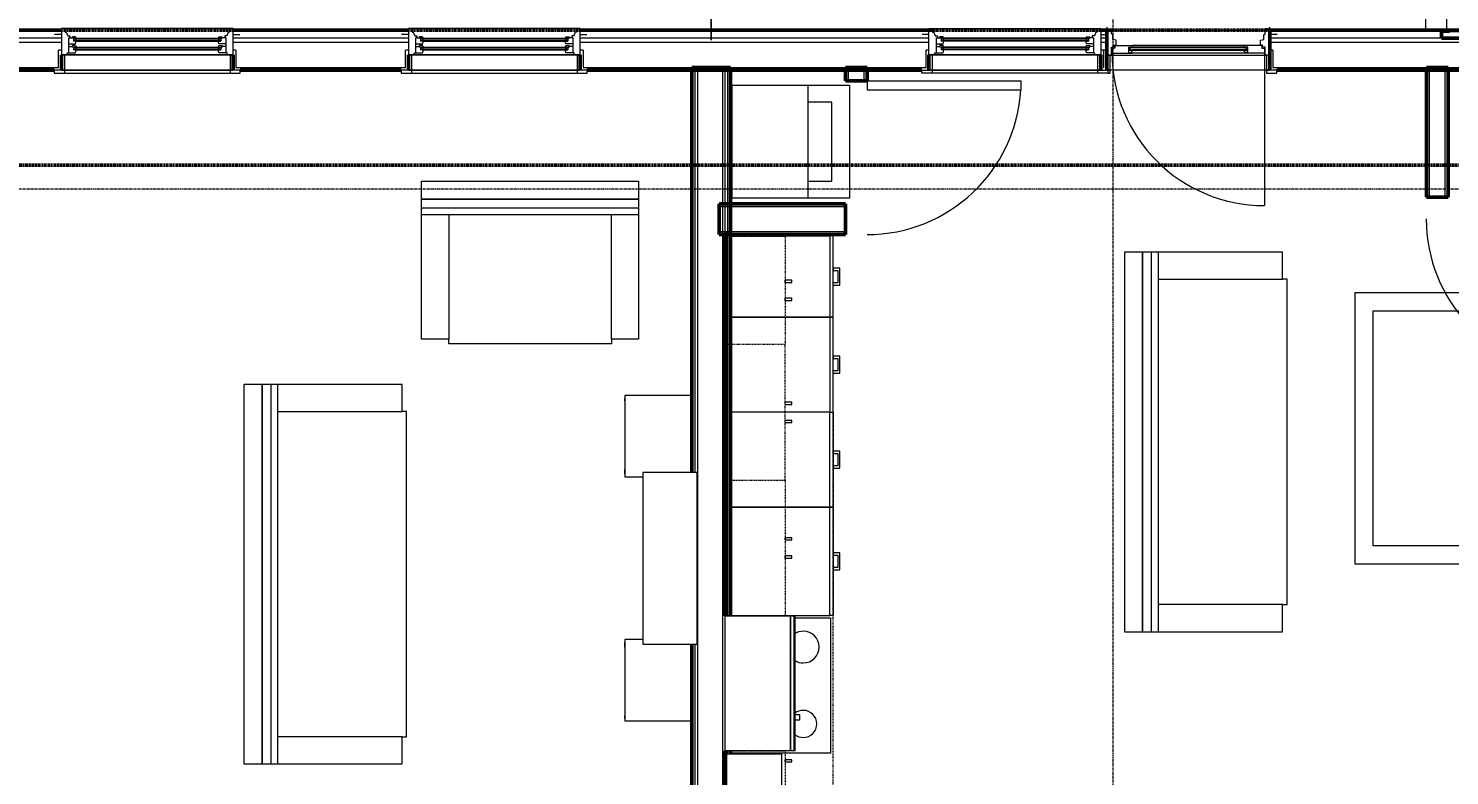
# Model space of a CAD drawing. Header units: inches. Extents: x -4217 to -1814, y 9706 to 12425.
# Drawn here: x -3067.4 to -2752.9, y 10686.4 to 10851.8 of the extents above; entities that cross this region are included whole.
import ezdxf

# ---------------------------------------------------------------- set-up
doc = ezdxf.new("R2010")
doc.units = ezdxf.units.IN
doc.header["$MEASUREMENT"] = 0
for name, pattern in [('Dash', [0.25, 0.125, -0.125]), ('Dash 1_16_', [0.125, 0.0625, -0.0625]), ('Grid Line 1_2_', [0.875, 0.5, -0.125, 0.125, -0.125])]:
    doc.linetypes.add(name, pattern=pattern)
for name, color, linetype, lineweight in [('A-ANNO-DIMS', 211, 'Continuous', 9), ('A-ANNO-DIMS-96', 211, 'Continuous', 9), ('A-DOOR-1', 7, 'Continuous', 9), ('A-DOOR-2', 50, 'Continuous', 20), ('A-DOOR-FRAM-1', 50, 'Continuous', 20), ('A-DOOR-FRAM-2', 7, 'Continuous', 9), ('A-DOOR-GLAZ-1', 7, 'Continuous', 9), ('A-FLOR-1', 10, 'Continuous', 13), ('A-FLOR-HRAL-1', 7, 'Continuous', 9), ('A-GLAZ-2', 250, 'Continuous', 50), ('A-GLAZ-3', 7, 'Continuous', 9), ('A-GLAZ-4', 50, 'Continuous', 20), ('A-WALL', 113, 'Continuous', 13), ('A-WALL-3', 250, 'Continuous', 50), ('A-WALL-4', 10, 'Continuous', 13), ('C-PROP-LINE-2', 91, 'Dash 1_16_', 50), ('I-FURN', 30, 'Continuous', 9), ('I-FURN-1', 7, 'Continuous', 9), ('I-WALL-3', 2, 'Continuous', 50), ('P-SANR-FIXT-2', 7, 'Continuous', 9), ('Q-CASE-3', 7, 'Continuous', 9), ('Q-CASE-4', 7, 'Dash', 9), ('Q-CASE-HDLN-1', 7, 'Dash', 9), ('Q-SPCQ-1', 7, 'Continuous', 9), ('S-GRID-1', 1, 'Grid Line 1_2_', 9)]:
    doc.layers.add(name, color=color, linetype=linetype, lineweight=lineweight)
doc.styles.add('Century Gothic', font='ufonts.com_century-gothic.ttf', dxfattribs={"height": 9})
doc.dimstyles.new('OD__1_8__Tol__', dxfattribs={"dimscale": 12, "dimtxt": 9.397514, "dimasz": 1, "dimexe": 0.75, "dimexo": 0.5, "dimgap": 0.125, "dimtad": 1, "dimdec": 3, "dimrnd": 0.125, "dimzin": 3, "dimdsep": 46, "dimlunit": 4, "dimtxsty": 'Century Gothic', "dimblk1": 'OBLIQUE', "dimblk2": 'OBLIQUE', "dimsah": 1, "dimcen": 0.09, "dimdle": 0.75, "dimazin": 0, "dimtfac": 1, "dimtdec": 4, "dimtix": 1, "dimtmove": 0, "dimatfit": 3, "dimfxl": 1, "dimtvp": 1, "dimtfill": 1, "dimfrac": 2, "dimtolj": 1, "dimtzin": 0, "dimarcsym": 2})

# ---------------------------------------------------------------- blocks, each defined once
blk = doc.blocks.new('DIMBLOCK3-FLOOR PLAN - 2ND FLOOR')
at = {"layer": 'A-ANNO-DIMS-96'}
for p, q in [((-3204.32, 10849.14), (-3204.32, 10966.51)), ((-2916.32, 10849.14), (-2916.32, 10966.51)), ((-3204.32, 10957.51), (-2916.32, 10957.51)), ((-3204.32, 10957.51), (-3204.32, 10849.14)), ((-2916.32, 10957.51), (-2916.32, 10849.14))]:
    blk.add_line(p, q, dxfattribs=at)
at = {"layer": 'A-ANNO-DIMS-96', "lineweight": 50}
for p, q in [((-3204.32, 10957.51), (-3198.32, 10963.51)), ((-2916.32, 10957.51), (-2910.32, 10963.51)), ((-3204.32, 10957.51), (-3210.32, 10951.51)), ((-2916.32, 10957.51), (-2922.32, 10951.51))]:
    blk.add_line(p, q, dxfattribs=at)
at = {"layer": 'A-ANNO-DIMS-96', "color": 0, "insert": (-3079.57, 10970.55), "char_height": 9, "width": 46.1821, "attachment_point": 1, "line_spacing_factor": 0.984502, "style": 'Century Gothic', "bg_fill": 3, "box_fill_scale": 1.25, "bg_fill_color": 256, "bg_fill_true_color": 13158600, "bg_fill_transparency": 0}
blk.add_mtext('24\' - 0"', dxfattribs=at)
blk = doc.blocks.new('_Oblique')
at = {"color": 0, "linetype": 'ByBlock', "lineweight": -2}
blk.add_line((-0.5, -0.5), (0.5, 0.5), dxfattribs=at)
blk = doc.blocks.new('DIMBLOCK4-FLOOR PLAN - 2ND FLOOR')
at = {"layer": 'A-ANNO-DIMS-96'}
for p, q in [((-2916.32, 10849.14), (-2916.32, 10966.51)), ((-2714.72, 10849.14), (-2714.72, 10966.51)), ((-2916.32, 10957.51), (-2714.72, 10957.51)), ((-2916.32, 10957.51), (-2916.32, 10849.14)), ((-2714.72, 10957.51), (-2714.72, 10849.14))]:
    blk.add_line(p, q, dxfattribs=at)
at = {"layer": 'A-ANNO-DIMS-96', "lineweight": 50}
for p, q in [((-2916.32, 10957.51), (-2910.32, 10963.51)), ((-2714.72, 10957.51), (-2708.72, 10963.51)), ((-2916.32, 10957.51), (-2922.32, 10951.51)), ((-2714.72, 10957.51), (-2720.72, 10951.51))]:
    blk.add_line(p, q, dxfattribs=at)
at = {"layer": 'A-ANNO-DIMS-96', "color": 0, "insert": (-2846.25, 10970.55), "char_height": 9, "width": 73.7481, "attachment_point": 1, "line_spacing_factor": 0.984502, "style": 'Century Gothic', "bg_fill": 3, "box_fill_scale": 1.25, "bg_fill_color": 256, "bg_fill_true_color": 13158600, "bg_fill_transparency": 0}
blk.add_mtext('16\' - 9 5/8"', dxfattribs=at)

msp = doc.modelspace()

# ---------------------------------------------------------------- linework, layer by layer
at = {"layer": 'A-DOOR-1'}
for centre, start, end in [((-2881.82233, 10840.19731), 270, 356.634313), ((-2723.99952, 10809.64221), 180, 266.634313)]:
    msp.add_arc(centre, 34.06659, start, end, dxfattribs=at)
at = {"layer": 'A-DOOR-2'}
for p, q in [((-2881.82233, 10840.19731), (-2847.8145, 10840.19731)), ((-2881.82233, 10840.19731), (-2881.82233, 10838.19731)), ((-2847.8145, 10840.19731), (-2847.8145, 10838.19731)), ((-2881.82233, 10838.19731), (-2847.8145, 10838.19731))]:
    msp.add_line(p, q, dxfattribs=at)
at = {"layer": 'A-WALL'}
for p, q in [((-2919.94874, 10843.1394), (-2919.94874, 10753.50269)), ((-2919.32374, 10843.1394), (-2919.32374, 10753.50269)), ((-2913.82374, 10843.1394), (-2913.82374, 10457.5394)), ((-2913.32374, 10843.1394), (-2913.32374, 10721.798)), ((-2912.69874, 10843.1394), (-2912.69874, 10721.798)), ((-2919.94874, 10715.50269), (-2919.94874, 10576.4144)), ((-2919.32374, 10715.50269), (-2919.32374, 10526.04629)), ((-2913.32374, 10691.91611), (-2913.32374, 10677.22861)), ((-2912.69874, 10691.91611), (-2912.69874, 10691.16611))]:
    msp.add_line(p, q, dxfattribs=at)
at = {"layer": 'A-WALL-3'}
for p, q in [((-2886.57233, 10840.19731), (-2881.82233, 10840.19731)), ((-2757.99952, 10814.39221), (-2753.24952, 10814.39221)), ((-2886.57233, 10812.94731), (-2914.57374, 10812.94731)), ((-2914.57374, 10812.94731), (-2914.57374, 10806.19731)), ((-2886.57233, 10806.19731), (-2886.57233, 10812.94731)), ((-2914.57374, 10806.19731), (-2913.32374, 10806.19731)), ((-2913.32374, 10806.19731), (-2913.32374, 10721.798)), ((-2912.94874, 10806.19731), (-2886.57233, 10806.19731)), ((-2912.94874, 10721.798), (-2912.94874, 10806.19731)), ((-2913.32374, 10691.91611), (-2913.32374, 10677.22861)), ((-2912.94874, 10691.16611), (-2912.94874, 10691.91611))]:
    msp.add_line(p, q, dxfattribs=at)
at = {"layer": 'A-WALL-4'}
for p, q in [((-2914.57374, 10812.32231), (-2886.57233, 10812.32231)), ((-2914.57374, 10806.82231), (-2913.32374, 10806.82231)), ((-2913.32374, 10806.82231), (-2912.94874, 10806.82231)), ((-2913.32374, 10806.82231), (-2912.94874, 10806.82231)), ((-2913.32374, 10806.19731), (-2913.32374, 10806.82231)), ((-2912.94874, 10806.82231), (-2886.57233, 10806.82231)), ((-2912.94874, 10806.19731), (-2912.94874, 10806.82231))]:
    msp.add_line(p, q, dxfattribs=at)
at = {"layer": 'C-PROP-LINE-2'}
msp.add_line((-2099.26202, 10821.4894), (-3402.04874, 10821.4894), dxfattribs=at)
at = {"layer": 'I-FURN'}
for p, q in [((-2932.39874, 10813.99243), (-2980.39874, 10813.99243)), ((-2980.39874, 10810.49243), (-2980.39874, 10813.99243)), ((-2980.39874, 10813.99243), (-2932.39874, 10813.99243)), ((-2932.39874, 10813.99243), (-2932.39874, 10810.49243)), ((-2932.39874, 10811.99243), (-2980.39874, 10811.99243)), ((-2980.39874, 10782.99243), (-2980.39874, 10810.49243)), ((-2932.39874, 10810.49243), (-2980.39874, 10810.49243)), ((-2974.39874, 10810.49243), (-2974.39874, 10782.99243)), ((-2938.39874, 10782.99243), (-2938.39874, 10810.49243)), ((-2932.39874, 10810.49243), (-2932.39874, 10782.99243)), ((-2820.84874, 10718.25961), (-2820.84874, 10802.25961)), ((-2820.84874, 10802.25961), (-2820.84874, 10718.25961)), ((-2817.34874, 10802.25961), (-2820.84874, 10802.25961)), ((-2818.84874, 10718.25961), (-2818.84874, 10802.25961)), ((-2789.84874, 10802.25961), (-2817.34874, 10802.25961)), ((-2817.34874, 10718.25961), (-2817.34874, 10802.25961)), ((-2789.84874, 10796.25961), (-2789.84874, 10802.25961)), ((-2817.34874, 10796.25961), (-2789.84874, 10796.25961)), ((-2788.84874, 10796.25961), (-2789.84874, 10796.25961)), ((-2788.84874, 10724.25961), (-2788.84874, 10796.25961)), ((-2974.39874, 10782.99243), (-2980.39874, 10782.99243)), ((-2974.39874, 10781.99243), (-2974.39874, 10782.99243)), ((-2938.39874, 10781.99243), (-2974.39874, 10781.99243)), ((-2938.39874, 10782.99243), (-2938.39874, 10781.99243)), ((-2932.39874, 10782.99243), (-2938.39874, 10782.99243)), ((-3015.72374, 10688.99243), (-3015.72374, 10772.99243)), ((-3015.72374, 10772.99243), (-3015.72374, 10688.99243)), ((-3012.22374, 10772.99243), (-3015.72374, 10772.99243)), ((-3013.72374, 10688.99243), (-3013.72374, 10772.99243)), ((-2984.72374, 10772.99243), (-3012.22374, 10772.99243)), ((-3012.22374, 10688.99243), (-3012.22374, 10772.99243)), ((-2984.72374, 10766.99243), (-2984.72374, 10772.99243)), ((-3012.22374, 10766.99243), (-2984.72374, 10766.99243)), ((-2983.72374, 10766.99243), (-2984.72374, 10766.99243)), ((-2983.72374, 10694.99243), (-2983.72374, 10766.99243)), ((-2789.84874, 10724.25961), (-2817.34874, 10724.25961)), ((-2789.84874, 10724.25961), (-2788.84874, 10724.25961)), ((-2789.84874, 10718.25961), (-2789.84874, 10724.25961)), ((-2820.84874, 10718.25961), (-2817.34874, 10718.25961)), ((-2817.34874, 10718.25961), (-2789.84874, 10718.25961)), ((-2984.72374, 10694.99243), (-3012.22374, 10694.99243)), ((-2984.72374, 10694.99243), (-2983.72374, 10694.99243)), ((-2984.72374, 10688.99243), (-2984.72374, 10694.99243)), ((-3015.72374, 10688.99243), (-3012.22374, 10688.99243)), ((-3012.22374, 10688.99243), (-2984.72374, 10688.99243))]:
    msp.add_line(p, q, dxfattribs=at)
at = {"layer": 'I-FURN-1'}
for p, q in [((-2980.39874, 10813.99243), (-2980.39874, 10817.99243)), ((-2980.39874, 10817.99243), (-2932.39874, 10817.99243)), ((-2932.39874, 10817.99243), (-2932.39874, 10813.99243)), ((-2824.84874, 10802.25961), (-2824.84874, 10718.25961)), ((-2820.84874, 10802.25961), (-2824.84874, 10802.25961)), ((-2743.84874, 10793.25961), (-2773.84874, 10793.25961)), ((-2773.84874, 10793.25961), (-2773.84874, 10733.25961)), ((-2769.84874, 10737.25961), (-2769.84874, 10789.25961)), ((-2769.84874, 10789.25961), (-2747.84874, 10789.25961)), ((-3019.72374, 10772.99243), (-3019.72374, 10688.99243)), ((-3015.72374, 10772.99243), (-3019.72374, 10772.99243)), ((-2935.47979, 10769.84219), (-2935.47979, 10769.35308)), ((-2935.47979, 10769.35308), (-2935.44865, 10769.35308)), ((-2920.57374, 10770.50269), (-2935.44874, 10770.50269)), ((-2935.44874, 10770.50269), (-2935.44874, 10752.50269)), ((-2935.44865, 10754.16007), (-2935.48054, 10754.16007)), ((-2935.48054, 10754.16007), (-2935.48054, 10753.1656)), ((-2919.44874, 10753.50269), (-2931.44874, 10753.50269)), ((-2931.44874, 10753.50269), (-2931.44874, 10715.50269)), ((-2919.44874, 10715.50269), (-2919.44874, 10753.50269)), ((-2919.44874, 10753.50269), (-2919.32374, 10753.50269)), ((-2919.44874, 10715.50269), (-2919.44874, 10753.50269)), ((-2919.32374, 10753.50269), (-2919.32374, 10715.50269)), ((-2935.48054, 10753.1656), (-2935.44865, 10753.1656)), ((-2935.44874, 10752.50269), (-2931.44874, 10752.50269)), ((-2747.84874, 10737.25961), (-2769.84874, 10737.25961)), ((-2773.84874, 10733.25961), (-2743.84874, 10733.25961)), ((-2935.48054, 10715.83979), (-2935.48054, 10714.84532)), ((-2935.44865, 10715.83979), (-2935.48054, 10715.83979)), ((-2931.44874, 10716.50269), (-2935.44874, 10716.50269)), ((-2935.44874, 10716.50269), (-2935.44874, 10698.50269)), ((-2824.84874, 10718.25961), (-2820.84874, 10718.25961)), ((-2935.48054, 10714.84532), (-2935.44865, 10714.84532)), ((-2931.44874, 10715.50269), (-2919.44874, 10715.50269)), ((-2919.32374, 10715.50269), (-2919.44874, 10715.50269)), ((-2935.44865, 10699.65231), (-2935.47979, 10699.65231)), ((-2935.47979, 10699.65231), (-2935.47979, 10699.1632)), ((-2935.44874, 10698.50269), (-2920.57374, 10698.50269)), ((-3019.72374, 10688.99243), (-3015.72374, 10688.99243))]:
    msp.add_line(p, q, dxfattribs=at)
at = {"layer": 'I-WALL-3'}
for p, q in [((-2912.07374, 10843.1394), (-2920.57374, 10843.1394)), ((-2920.57374, 10843.1394), (-2920.57374, 10753.50269)), ((-2912.07374, 10721.798), (-2912.07374, 10843.1394)), ((-2920.57374, 10715.50269), (-2920.57374, 10576.4144)), ((-2912.07374, 10691.16611), (-2912.07374, 10691.91611))]:
    msp.add_line(p, q, dxfattribs=at)
at = {"layer": 'P-SANR-FIXT-2'}
for p, q in [((-2911.73483, 10839.19731), (-2885.73483, 10839.19731)), ((-2911.73483, 10839.19731), (-2911.73483, 10814.19731)), ((-2894.82858, 10814.19731), (-2894.82858, 10839.19731)), ((-2885.73483, 10839.19731), (-2885.73483, 10814.19731)), ((-2889.64108, 10835.44731), (-2894.82858, 10835.44731)), ((-2889.64108, 10817.94731), (-2889.64108, 10835.44731)), ((-2894.82858, 10817.94731), (-2889.64108, 10817.94731)), ((-2885.73483, 10814.19731), (-2911.73483, 10814.19731))]:
    msp.add_line(p, q, dxfattribs=at)
at = {"layer": 'Q-CASE-3'}
for p, q in [((-2912.07374, 10805.85361), (-2890.07374, 10805.85361)), ((-2889.32374, 10805.85361), (-2890.07374, 10805.85361)), ((-2890.07374, 10805.85361), (-2890.07374, 10787.85361)), ((-2889.32374, 10787.85361), (-2889.32374, 10805.85361)), ((-2887.82374, 10798.72861), (-2889.32374, 10798.72861)), ((-2889.32374, 10798.72861), (-2889.32374, 10798.22923)), ((-2889.32374, 10798.22923), (-2888.32311, 10798.22923)), ((-2888.32311, 10798.22923), (-2888.32311, 10795.47798)), ((-2887.82374, 10794.97861), (-2887.82374, 10798.72861)), ((-2899.94874, 10795.55955), (-2899.94874, 10796.048)), ((-2898.44948, 10796.048), (-2899.94874, 10796.048)), ((-2899.94874, 10795.55955), (-2898.44948, 10795.55955)), ((-2898.44948, 10795.55955), (-2898.44948, 10796.048)), ((-2889.32374, 10794.97861), (-2889.32374, 10795.47798)), ((-2888.32311, 10795.47798), (-2889.32374, 10795.47798)), ((-2889.32374, 10794.97861), (-2887.82374, 10794.97861)), ((-2899.94874, 10791.55955), (-2899.94874, 10792.048)), ((-2898.44948, 10792.048), (-2899.94874, 10792.048)), ((-2899.94874, 10791.55955), (-2898.44948, 10791.55955)), ((-2898.44948, 10791.55955), (-2898.44948, 10792.048)), ((-2912.07374, 10787.85361), (-2890.07374, 10787.85361)), ((-2890.07374, 10787.85361), (-2912.07374, 10787.85361)), ((-2889.32374, 10787.85361), (-2890.07374, 10787.85361)), ((-2890.07374, 10787.85361), (-2890.07374, 10766.85361)), ((-2890.07374, 10787.85361), (-2889.32374, 10787.85361)), ((-2889.32374, 10766.85361), (-2889.32374, 10787.85361)), ((-2887.82374, 10779.22861), (-2889.32374, 10779.22861)), ((-2889.32374, 10779.22861), (-2889.32374, 10778.72923)), ((-2889.32374, 10778.72923), (-2888.32311, 10778.72923)), ((-2888.32311, 10778.72923), (-2888.32311, 10775.97798)), ((-2887.82374, 10775.47861), (-2887.82374, 10779.22861)), ((-2889.32374, 10775.47861), (-2889.32374, 10775.97798)), ((-2888.32311, 10775.97798), (-2889.32374, 10775.97798)), ((-2889.32374, 10775.47861), (-2887.82374, 10775.47861)), ((-2890.07374, 10766.85361), (-2912.07374, 10766.85361)), ((-2890.07374, 10766.85361), (-2912.07374, 10766.85361)), ((-2899.94874, 10768.548), (-2899.94874, 10769.03644)), ((-2898.44948, 10769.03644), (-2899.94874, 10769.03644)), ((-2899.94874, 10768.548), (-2898.44948, 10768.548)), ((-2898.44948, 10768.548), (-2898.44948, 10769.03644)), ((-2890.07374, 10766.85361), (-2889.32374, 10766.85361)), ((-2890.07374, 10745.85361), (-2890.07374, 10766.85361)), ((-2890.07374, 10766.85361), (-2889.32374, 10766.85361)), ((-2889.32374, 10766.85361), (-2889.32374, 10745.85361)), ((-2899.94874, 10764.548), (-2899.94874, 10765.03644)), ((-2898.44948, 10765.03644), (-2899.94874, 10765.03644)), ((-2899.94874, 10764.548), (-2898.44948, 10764.548)), ((-2898.44948, 10764.548), (-2898.44948, 10765.03644)), ((-2889.32374, 10757.72923), (-2889.32374, 10758.22861)), ((-2887.82374, 10758.22861), (-2889.32374, 10758.22861)), ((-2889.32374, 10757.72923), (-2888.32311, 10757.72923)), ((-2888.32311, 10757.72923), (-2888.32311, 10754.97798)), ((-2887.82374, 10754.47861), (-2887.82374, 10758.22861)), ((-2889.32374, 10754.97798), (-2889.32374, 10754.47861)), ((-2888.32311, 10754.97798), (-2889.32374, 10754.97798)), ((-2889.32374, 10754.47861), (-2887.82374, 10754.47861)), ((-2890.07374, 10745.85361), (-2912.07374, 10745.85361)), ((-2912.07374, 10745.85361), (-2890.07374, 10745.85361)), ((-2890.07374, 10745.85361), (-2889.32374, 10745.85361)), ((-2890.07374, 10721.85361), (-2890.07374, 10745.85361)), ((-2889.32374, 10745.85361), (-2890.07374, 10745.85361)), ((-2889.32374, 10745.85361), (-2889.32374, 10721.85361)), ((-2899.94874, 10738.55955), (-2899.94874, 10739.048)), ((-2898.44948, 10739.048), (-2899.94874, 10739.048)), ((-2899.94874, 10738.55955), (-2898.44948, 10738.55955)), ((-2898.44948, 10738.55955), (-2898.44948, 10739.048)), ((-2899.94874, 10734.55955), (-2899.94874, 10735.048)), ((-2898.44948, 10735.048), (-2899.94874, 10735.048)), ((-2899.94874, 10734.55955), (-2898.44948, 10734.55955)), ((-2898.44948, 10734.55955), (-2898.44948, 10735.048)), ((-2889.32374, 10735.22923), (-2889.32374, 10735.72861)), ((-2887.82374, 10735.72861), (-2889.32374, 10735.72861)), ((-2889.32374, 10735.22923), (-2888.32311, 10735.22923)), ((-2888.32311, 10735.22923), (-2888.32311, 10732.47798)), ((-2887.82374, 10731.97861), (-2887.82374, 10735.72861)), ((-2889.32374, 10732.47798), (-2889.32374, 10731.97861)), ((-2888.32311, 10732.47798), (-2889.32374, 10732.47798)), ((-2889.32374, 10731.97861), (-2887.82374, 10731.97861)), ((-2913.32374, 10721.798), (-2898.83555, 10721.798)), ((-2913.32374, 10721.798), (-2913.32374, 10691.91611)), ((-2912.07374, 10721.85361), (-2890.07374, 10721.85361)), ((-2898.83555, 10721.798), (-2898.83555, 10691.91611)), ((-2898.71744, 10691.91611), (-2898.71744, 10721.798)), ((-2898.71744, 10721.798), (-2897.93004, 10721.798)), ((-2897.93004, 10721.798), (-2897.7244, 10721.798)), ((-2897.93004, 10691.91611), (-2897.93004, 10721.798)), ((-2897.7244, 10691.91611), (-2897.7244, 10721.798)), ((-2889.32374, 10721.85361), (-2890.07374, 10721.85361)), ((-2897.68896, 10699.90823), (-2896.77376, 10699.90823)), ((-2896.77376, 10698.71612), (-2897.68896, 10698.71612)), ((-2896.72459, 10698.71612), (-2896.72459, 10699.90823)), ((-2898.83555, 10691.91611), (-2913.32374, 10691.91611)), ((-2900.69874, 10691.16611), (-2912.94874, 10691.16611)), ((-2912.94874, 10691.16611), (-2912.94874, 10677.66611)), ((-2900.69874, 10677.66611), (-2900.69874, 10691.16611)), ((-2897.93004, 10691.91611), (-2898.71744, 10691.91611)), ((-2897.7244, 10691.91611), (-2897.93004, 10691.91611)), ((-2899.94874, 10689.42766), (-2899.94874, 10689.91611)), ((-2898.44948, 10689.91611), (-2899.94874, 10689.91611)), ((-2899.94874, 10689.42766), (-2898.44948, 10689.42766)), ((-2898.44948, 10689.42766), (-2898.44948, 10689.91611))]:
    msp.add_line(p, q, dxfattribs=at)
at = {"layer": 'Q-CASE-4'}
for p, q in [((-2912.94874, 10781.798), (-2912.94874, 10805.798)), ((-2912.94874, 10805.798), (-2899.94874, 10805.798)), ((-2899.94874, 10805.798), (-2899.94874, 10781.798)), ((-2899.94874, 10781.798), (-2912.94874, 10781.798)), ((-2912.94874, 10781.798), (-2912.94874, 10751.798)), ((-2899.94874, 10781.798), (-2912.94874, 10781.798)), ((-2899.94874, 10751.798), (-2899.94874, 10781.798)), ((-2912.94874, 10721.798), (-2912.94874, 10751.798)), ((-2912.94874, 10751.798), (-2899.94874, 10751.798)), ((-2912.94874, 10751.798), (-2899.94874, 10751.798)), ((-2899.94874, 10751.798), (-2899.94874, 10721.798)), ((-2899.94874, 10721.798), (-2912.94874, 10721.798)), ((-2912.94874, 10676.91611), (-2912.94874, 10691.91611)), ((-2912.94874, 10691.91611), (-2899.94874, 10691.91611)), ((-2899.94874, 10691.91611), (-2899.94874, 10676.91611))]:
    msp.add_line(p, q, dxfattribs=at)
at = {"layer": 'Q-CASE-HDLN-1'}
msp.add_line((-2889.32374, 10675.85361), (-2889.32374, 10806.19731), dxfattribs=at)
at = {"layer": 'Q-SPCQ-1'}
for p, q in [((-2898.83555, 10721.35361), (-2898.71744, 10721.35361)), ((-2897.7246, 10721.35361), (-2889.94874, 10721.35361)), ((-2889.94874, 10721.35361), (-2889.94874, 10691.35361)), ((-2889.94874, 10691.35361), (-2912.07374, 10691.35361)), ((-2911.94874, 10691.91611), (-2911.94874, 10691.35361))]:
    msp.add_line(p, q, dxfattribs=at)
for centre, radius, start, end in [((-2895.94874, 10714.85361), 3.5, 143.7136791, 147.2163338), ((-2895.94874, 10714.85361), 3.5, 90, 121.1815112), ((-2895.94874, 10714.85361), 3.5, 270, 90), ((-2895.94874, 10714.85361), 3.5, 212.7836662, 216.2863209), ((-2895.94874, 10714.85361), 3.5, 238.7645806, 270), ((-2895.94874, 10697.85361), 3, 90, 127.3911201), ((-2895.94874, 10697.85361), 3, 270, 90), ((-2895.94874, 10697.85361), 3, 160.2144336, 165.4572724), ((-2895.94874, 10697.85361), 3, 194.5427276, 199.7855664), ((-2895.94874, 10697.85361), 3, 232.6088799, 270)]:
    msp.add_arc(centre, radius, start, end, dxfattribs=at)
at = {"layer": 'S-GRID-1'}
msp.add_line((-1814.20638, 10816.1894), (-4168.71446, 10816.1894), dxfattribs=at)

# ---------------------------------------------------------------- next in the draw order: dimensions: what is measured, and where the dimension line sits
at = {"layer": 'A-ANNO-DIMS'}
dim = msp.add_linear_dim(base=(-2916.32374, 10957.51007), p1=(-3204.32374, 10843.1394), p2=(-2916.32374, 10843.1394), dimstyle='OD__1_8__Tol__', override={"dimpost": '<>', "dimfxl": 288}, dxfattribs=at)
dim.commit()
dim.dimension.update_dxf_attribs({"geometry": 'DIMBLOCK3-FLOOR PLAN - 2ND FLOOR', "text_midpoint": (-3060.32374, 10963.73644)})

# ---------------------------------------------------------------- next in the draw order: linework, layer by layer
at = {"layer": 'A-GLAZ-3'}
for p, q in [((-3057.41671, 10849.4519), (-3056.82296, 10849.4519)), ((-3057.41671, 10849.0769), (-3056.82296, 10849.0769)), ((-3056.94796, 10849.4519), (-3056.94796, 10849.0769)), ((-3056.82296, 10849.5769), (-3025.42452, 10849.5769)), ((-3056.82296, 10849.4519), (-3025.42452, 10849.4519)), ((-3056.82296, 10849.0769), (-3025.42452, 10849.0769)), ((-3056.82296, 10848.9519), (-3025.42452, 10848.9519)), ((-3024.83077, 10849.4519), (-3025.42452, 10849.4519)), ((-3024.83077, 10849.0769), (-3025.42452, 10849.0769)), ((-3025.29952, 10849.4519), (-3025.29952, 10849.0769)), ((-2980.61671, 10849.4519), (-2980.02296, 10849.4519)), ((-2980.61671, 10849.0769), (-2980.02296, 10849.0769)), ((-2980.14796, 10849.4519), (-2980.14796, 10849.0769)), ((-2980.02296, 10849.5769), (-2948.62452, 10849.5769)), ((-2980.02296, 10849.4519), (-2948.62452, 10849.4519)), ((-2980.02296, 10849.0769), (-2948.62452, 10849.0769)), ((-2980.02296, 10848.9519), (-2948.62452, 10848.9519)), ((-2948.03077, 10849.4519), (-2948.62452, 10849.4519)), ((-2948.03077, 10849.0769), (-2948.62452, 10849.0769)), ((-2948.49952, 10849.4519), (-2948.49952, 10849.0769)), ((-3022.17452, 10845.8894), (-3060.07296, 10845.8894)), ((-3060.07296, 10845.8894), (-3060.07296, 10842.5144)), ((-3059.44796, 10845.8894), (-3059.44796, 10842.5144)), ((-3057.41671, 10847.5144), (-3056.82296, 10847.5144)), ((-3057.41671, 10847.1394), (-3056.82296, 10847.1394)), ((-3056.94796, 10847.5144), (-3056.94796, 10847.1394)), ((-3056.82296, 10847.6394), (-3025.42452, 10847.6394)), ((-3056.82296, 10847.5144), (-3025.42452, 10847.5144)), ((-3056.82296, 10847.1394), (-3025.42452, 10847.1394)), ((-3056.82296, 10847.0144), (-3025.42452, 10847.0144)), ((-3024.83077, 10847.5144), (-3025.42452, 10847.5144)), ((-3024.83077, 10847.1394), (-3025.42452, 10847.1394)), ((-3025.29952, 10847.5144), (-3025.29952, 10847.1394)), ((-3022.79952, 10845.8894), (-3022.79952, 10842.5144)), ((-3022.17452, 10842.5144), (-3022.17452, 10845.8894)), ((-2945.37452, 10845.8894), (-2983.27296, 10845.8894)), ((-2983.27296, 10845.8894), (-2983.27296, 10842.5144)), ((-2982.64796, 10845.8894), (-2982.64796, 10842.5144)), ((-2980.61671, 10847.5144), (-2980.02296, 10847.5144)), ((-2980.61671, 10847.1394), (-2980.02296, 10847.1394)), ((-2980.14796, 10847.5144), (-2980.14796, 10847.1394)), ((-2980.02296, 10847.6394), (-2948.62452, 10847.6394)), ((-2980.02296, 10847.5144), (-2948.62452, 10847.5144)), ((-2980.02296, 10847.1394), (-2948.62452, 10847.1394)), ((-2980.02296, 10847.0144), (-2948.62452, 10847.0144)), ((-2948.03077, 10847.5144), (-2948.62452, 10847.5144)), ((-2948.03077, 10847.1394), (-2948.62452, 10847.1394)), ((-2948.49952, 10847.5144), (-2948.49952, 10847.1394)), ((-2945.99952, 10845.8894), (-2945.99952, 10842.5144)), ((-2945.37452, 10842.5144), (-2945.37452, 10845.8894)), ((-3020.54952, 10842.5144), (-3061.69796, 10842.5144)), ((-3061.69796, 10842.5144), (-3061.69796, 10841.8894)), ((-3061.69796, 10841.8894), (-3020.54952, 10841.8894)), ((-3060.07296, 10842.5144), (-3022.17452, 10842.5144)), ((-3059.44796, 10842.5144), (-3059.44796, 10841.8894)), ((-3022.79952, 10842.5144), (-3022.79952, 10841.8894)), ((-3020.54952, 10841.8894), (-3020.54952, 10842.5144)), ((-2943.74952, 10842.5144), (-2984.89796, 10842.5144)), ((-2984.89796, 10842.5144), (-2984.89796, 10841.8894)), ((-2984.89796, 10841.8894), (-2943.74952, 10841.8894)), ((-2983.27296, 10842.5144), (-2945.37452, 10842.5144)), ((-2982.64796, 10842.5144), (-2982.64796, 10841.8894)), ((-2945.99952, 10842.5144), (-2945.99952, 10841.8894)), ((-2943.74952, 10841.8894), (-2943.74952, 10842.5144))]:
    msp.add_line(p, q, dxfattribs=at)
at = {"layer": 'A-GLAZ-4'}
for p, q in [((-3022.11202, 10851.7644), (-3060.13546, 10851.7644)), ((-3060.13546, 10851.7644), (-3060.13546, 10845.8894)), ((-3059.32296, 10851.7644), (-3059.32296, 10850.9519)), ((-3059.32296, 10850.9519), (-3059.04827, 10850.9519)), ((-3059.04827, 10850.9519), (-3058.72921, 10850.1394)), ((-3023.1992, 10850.9519), (-3023.51827, 10850.1394)), ((-3022.92452, 10850.9519), (-3023.1992, 10850.9519)), ((-3022.92452, 10851.7644), (-3022.92452, 10850.9519)), ((-3022.11202, 10845.8894), (-3022.11202, 10851.7644)), ((-2945.31202, 10851.7644), (-2983.33546, 10851.7644)), ((-2983.33546, 10851.7644), (-2983.33546, 10845.8894)), ((-2982.52296, 10851.7644), (-2982.52296, 10850.9519)), ((-2982.52296, 10850.9519), (-2982.24827, 10850.9519)), ((-2982.24827, 10850.9519), (-2981.92921, 10850.1394)), ((-2946.3992, 10850.9519), (-2946.71827, 10850.1394)), ((-2946.12452, 10850.9519), (-2946.3992, 10850.9519)), ((-2946.12452, 10851.7644), (-2946.12452, 10850.9519)), ((-2945.31202, 10845.8894), (-2945.31202, 10851.7644)), ((-3060.13546, 10850.3894), (-3061.63546, 10850.3894)), ((-3058.72921, 10850.1394), (-3058.26046, 10850.1394)), ((-3058.54171, 10849.7019), (-3057.69796, 10849.7019)), ((-3058.54171, 10849.7019), (-3058.54171, 10846.3894)), ((-3058.54171, 10848.3269), (-3056.97921, 10848.3269)), ((-3058.26046, 10850.1394), (-3058.26046, 10849.7019)), ((-3056.97921, 10849.92065), (-3057.69796, 10849.92065)), ((-3057.69796, 10849.5769), (-3057.69796, 10849.92065)), ((-3056.82608, 10849.5769), (-3057.69796, 10849.5769)), ((-3056.97921, 10847.98315), (-3057.69796, 10847.98315)), ((-3057.69796, 10847.6394), (-3057.69796, 10847.98315)), ((-3057.41671, 10849.5769), (-3057.41671, 10848.9519)), ((-3056.82296, 10848.9519), (-3057.41671, 10848.9519)), ((-3056.97921, 10849.92065), (-3056.82608, 10849.5769)), ((-3056.97921, 10848.3269), (-3056.82296, 10848.9519)), ((-3056.97921, 10847.98315), (-3056.82608, 10847.6394)), ((-3025.42452, 10848.9519), (-3024.83077, 10848.9519)), ((-3025.26827, 10848.3269), (-3025.42452, 10848.9519)), ((-3025.26827, 10849.92065), (-3025.42139, 10849.5769)), ((-3025.42139, 10849.5769), (-3024.54952, 10849.5769)), ((-3025.26827, 10847.98315), (-3025.42139, 10847.6394)), ((-3025.26827, 10849.92065), (-3024.54952, 10849.92065)), ((-3023.70577, 10848.3269), (-3025.26827, 10848.3269)), ((-3025.26827, 10847.98315), (-3024.54952, 10847.98315)), ((-3024.83077, 10849.5769), (-3024.83077, 10848.9519)), ((-3024.54952, 10849.5769), (-3024.54952, 10849.92065)), ((-3023.70577, 10849.7019), (-3024.54952, 10849.7019)), ((-3024.54952, 10847.6394), (-3024.54952, 10847.98315)), ((-3023.98702, 10850.1394), (-3023.98702, 10849.7019)), ((-3023.51827, 10850.1394), (-3023.98702, 10850.1394)), ((-3023.70577, 10849.7019), (-3023.70577, 10846.3894)), ((-3022.11202, 10850.3894), (-3020.61202, 10850.3894)), ((-2983.33546, 10850.3894), (-2984.83546, 10850.3894)), ((-2981.92921, 10850.1394), (-2981.46046, 10850.1394)), ((-2981.74171, 10849.7019), (-2980.89796, 10849.7019)), ((-2981.74171, 10849.7019), (-2981.74171, 10846.3894)), ((-2981.74171, 10848.3269), (-2980.17921, 10848.3269)), ((-2981.46046, 10850.1394), (-2981.46046, 10849.7019)), ((-2980.17921, 10849.92065), (-2980.89796, 10849.92065)), ((-2980.89796, 10849.5769), (-2980.89796, 10849.92065)), ((-2980.02608, 10849.5769), (-2980.89796, 10849.5769)), ((-2980.17921, 10847.98315), (-2980.89796, 10847.98315)), ((-2980.89796, 10847.6394), (-2980.89796, 10847.98315)), ((-2980.61671, 10849.5769), (-2980.61671, 10848.9519)), ((-2980.02296, 10848.9519), (-2980.61671, 10848.9519)), ((-2980.17921, 10849.92065), (-2980.02608, 10849.5769)), ((-2980.17921, 10848.3269), (-2980.02296, 10848.9519)), ((-2980.17921, 10847.98315), (-2980.02608, 10847.6394)), ((-2948.62452, 10848.9519), (-2948.03077, 10848.9519)), ((-2948.46827, 10848.3269), (-2948.62452, 10848.9519)), ((-2948.46827, 10849.92065), (-2948.62139, 10849.5769)), ((-2948.62139, 10849.5769), (-2947.74952, 10849.5769)), ((-2948.46827, 10847.98315), (-2948.62139, 10847.6394)), ((-2948.46827, 10849.92065), (-2947.74952, 10849.92065)), ((-2946.90577, 10848.3269), (-2948.46827, 10848.3269)), ((-2948.46827, 10847.98315), (-2947.74952, 10847.98315)), ((-2948.03077, 10849.5769), (-2948.03077, 10848.9519)), ((-2947.74952, 10849.5769), (-2947.74952, 10849.92065)), ((-2946.90577, 10849.7019), (-2947.74952, 10849.7019)), ((-2947.74952, 10847.6394), (-2947.74952, 10847.98315)), ((-2947.18702, 10850.1394), (-2947.18702, 10849.7019)), ((-2946.71827, 10850.1394), (-2947.18702, 10850.1394)), ((-2946.90577, 10849.7019), (-2946.90577, 10846.3894)), ((-2945.31202, 10850.3894), (-2943.81202, 10850.3894)), ((-3060.13546, 10845.8894), (-3022.11202, 10845.8894)), ((-3058.79171, 10846.16956), (-3059.12559, 10845.8894)), ((-3058.79171, 10846.16956), (-3058.79171, 10846.3894)), ((-3058.79171, 10846.3894), (-3056.97921, 10846.3894)), ((-3058.54171, 10847.7644), (-3057.69796, 10847.7644)), ((-3056.82608, 10847.6394), (-3057.69796, 10847.6394)), ((-3057.41671, 10847.6394), (-3057.41671, 10847.0144)), ((-3056.82296, 10847.0144), (-3057.41671, 10847.0144)), ((-3056.97921, 10846.3894), (-3056.82296, 10847.0144)), ((-3025.42452, 10847.0144), (-3024.83077, 10847.0144)), ((-3025.26827, 10846.3894), (-3025.42452, 10847.0144)), ((-3025.42139, 10847.6394), (-3024.54952, 10847.6394)), ((-3023.45577, 10846.3894), (-3025.26827, 10846.3894)), ((-3024.83077, 10847.6394), (-3024.83077, 10847.0144)), ((-3023.70577, 10847.7644), (-3024.54952, 10847.7644)), ((-3023.45577, 10846.16956), (-3023.45577, 10846.3894)), ((-3023.45577, 10846.16956), (-3023.12189, 10845.8894)), ((-2983.33546, 10845.8894), (-2945.31202, 10845.8894)), ((-2981.99171, 10846.16956), (-2982.32559, 10845.8894)), ((-2981.99171, 10846.16956), (-2981.99171, 10846.3894)), ((-2981.99171, 10846.3894), (-2980.17921, 10846.3894)), ((-2981.74171, 10847.7644), (-2980.89796, 10847.7644)), ((-2980.02608, 10847.6394), (-2980.89796, 10847.6394)), ((-2980.61671, 10847.6394), (-2980.61671, 10847.0144)), ((-2980.02296, 10847.0144), (-2980.61671, 10847.0144)), ((-2980.17921, 10846.3894), (-2980.02296, 10847.0144)), ((-2948.62452, 10847.0144), (-2948.03077, 10847.0144)), ((-2948.46827, 10846.3894), (-2948.62452, 10847.0144)), ((-2948.62139, 10847.6394), (-2947.74952, 10847.6394)), ((-2946.65577, 10846.3894), (-2948.46827, 10846.3894)), ((-2948.03077, 10847.6394), (-2948.03077, 10847.0144)), ((-2946.90577, 10847.7644), (-2947.74952, 10847.7644)), ((-2946.65577, 10846.16956), (-2946.65577, 10846.3894)), ((-2946.65577, 10846.16956), (-2946.32189, 10845.8894))]:
    msp.add_line(p, q, dxfattribs=at)
at = {"layer": 'A-WALL-3'}
for p, q in [((-3060.13546, 10851.3894), (-3098.91202, 10851.3894)), ((-2983.33546, 10851.3894), (-3022.11202, 10851.3894)), ((-3060.13546, 10842.5144), (-3060.13546, 10845.8894)), ((-3022.11202, 10845.8894), (-3022.11202, 10842.5144)), ((-2983.33546, 10842.5144), (-2983.33546, 10845.8894)), ((-2945.31202, 10845.8894), (-2945.31202, 10842.5144)), ((-3103.98624, 10842.5144), (-3061.69796, 10842.5144)), ((-3020.54952, 10842.5144), (-2984.89796, 10842.5144))]:
    msp.add_line(p, q, dxfattribs=at)
at = {"layer": 'A-WALL-4'}
for p, q in [((-3060.13546, 10851.1394), (-3097.16202, 10851.1394)), ((-2983.33546, 10851.1394), (-3022.11202, 10851.1394)), ((-3060.13546, 10848.6394), (-3103.98624, 10848.6394)), ((-3060.13546, 10849.6394), (-3097.16202, 10849.6394)), ((-2983.33546, 10849.6394), (-3022.11202, 10849.6394)), ((-2983.33546, 10848.6394), (-3022.11202, 10848.6394)), ((-3060.76046, 10843.1394), (-3060.76046, 10846.9519)), ((-3060.13546, 10846.9519), (-3060.76046, 10846.9519)), ((-3021.48702, 10846.9519), (-3022.11202, 10846.9519)), ((-3021.48702, 10846.9519), (-3021.48702, 10843.1394)), ((-2983.96046, 10843.1394), (-2983.96046, 10846.9519)), ((-2983.33546, 10846.9519), (-2983.96046, 10846.9519)), ((-2944.68702, 10846.9519), (-2945.31202, 10846.9519)), ((-2944.68702, 10846.9519), (-2944.68702, 10843.1394)), ((-3103.36124, 10843.1394), (-3060.76046, 10843.1394)), ((-3021.48702, 10843.1394), (-2983.96046, 10843.1394))]:
    msp.add_line(p, q, dxfattribs=at)

# ---------------------------------------------------------------- next in the draw order: dimensions: what is measured, and where the dimension line sits
at = {"layer": 'A-ANNO-DIMS'}
dim = msp.add_linear_dim(base=(-2714.72374, 10957.51007), p1=(-2916.32374, 10843.1394), p2=(-2714.72374, 10843.1394), dimstyle='OD__1_8__Tol__', override={"dimpost": '<>', "dimfxl": 201.6}, dxfattribs=at)
dim.commit()
dim.dimension.update_dxf_attribs({"geometry": 'DIMBLOCK4-FLOOR PLAN - 2ND FLOOR', "text_midpoint": (-2815.52374, 10964.23508)})

# ---------------------------------------------------------------- next in the draw order: linework, layer by layer
at = {"layer": 'A-DOOR-1'}
msp.add_line((-2793.84874, 10846.29565), (-2793.84874, 10812.54565), dxfattribs=at)
msp.add_arc((-2793.84874, 10846.29565), 33.75, 180, 270, dxfattribs=at)
at = {"layer": 'A-DOOR-2'}
for p, q in [((-2826.98238, 10848.01415), (-2826.98238, 10847.36865)), ((-2826.98238, 10848.01415), (-2823.16124, 10848.01415)), ((-2823.16124, 10847.7019), (-2823.19158, 10848.01415)), ((-2798.28624, 10848.0144), (-2823.16124, 10848.0144)), ((-2794.46509, 10848.01415), (-2798.28624, 10848.01415)), ((-2798.28624, 10847.7019), (-2798.25589, 10848.01415)), ((-2794.46509, 10848.01415), (-2794.46509, 10847.36865)), ((-2826.98238, 10847.36865), (-2827.59874, 10847.3579)), ((-2827.59874, 10847.3579), (-2827.59874, 10846.29565)), ((-2827.59874, 10846.29565), (-2823.16124, 10846.29565)), ((-2823.91124, 10847.6079), (-2823.16124, 10847.6079)), ((-2823.91124, 10846.29565), (-2823.91124, 10847.6079)), ((-2823.16124, 10846.8579), (-2823.91124, 10846.8579)), ((-2823.91124, 10846.3579), (-2823.39727, 10846.3579)), ((-2823.91124, 10846.29565), (-2823.91124, 10846.3579)), ((-2823.39727, 10846.3579), (-2823.19224, 10846.6099)), ((-2823.19224, 10846.6099), (-2823.16124, 10846.7959)), ((-2823.16124, 10847.6079), (-2823.16124, 10847.7019)), ((-2823.16124, 10846.7959), (-2823.16124, 10846.8579)), ((-2798.28624, 10846.29565), (-2823.16124, 10846.29565)), ((-2798.28624, 10847.6079), (-2798.28624, 10847.7019)), ((-2797.53624, 10847.6079), (-2798.28624, 10847.6079)), ((-2798.28624, 10846.8579), (-2797.53624, 10846.8579)), ((-2798.28624, 10846.7959), (-2798.28624, 10846.8579)), ((-2798.25524, 10846.6099), (-2798.28624, 10846.7959)), ((-2793.84874, 10846.29565), (-2798.28624, 10846.29565)), ((-2798.05021, 10846.3579), (-2798.25524, 10846.6099)), ((-2797.53624, 10846.3579), (-2798.05021, 10846.3579)), ((-2797.53624, 10846.29565), (-2797.53624, 10847.6079)), ((-2797.53624, 10846.29565), (-2797.53624, 10846.3579)), ((-2794.46509, 10847.36865), (-2793.84874, 10847.3579)), ((-2793.84874, 10847.3579), (-2793.84874, 10846.29565))]:
    msp.add_line(p, q, dxfattribs=at)
at = {"layer": 'A-DOOR-FRAM-1'}
for p, q in [((-2828.78624, 10852.04565), (-2828.78624, 10851.3894)), ((-2828.78624, 10851.7019), (-2828.78624, 10845.8269)), ((-2828.78624, 10851.7019), (-2827.75499, 10851.7019)), ((-2827.75499, 10850.58025), (-2827.75499, 10851.7019)), ((-2793.69249, 10850.58025), (-2793.69249, 10851.7019)), ((-2792.66124, 10851.7019), (-2793.69249, 10851.7019)), ((-2792.66124, 10851.3894), (-2792.66124, 10852.04565)), ((-2792.66124, 10851.7019), (-2792.66124, 10845.8269)), ((-2830.11202, 10850.3894), (-2828.78624, 10850.3894)), ((-2827.41124, 10850.33955), (-2827.75499, 10850.58025)), ((-2827.41124, 10849.3384), (-2827.41124, 10850.33955)), ((-2826.72374, 10849.18322), (-2827.41124, 10849.3384)), ((-2827.17624, 10847.6089), (-2827.17624, 10848.0459)), ((-2827.17624, 10848.0459), (-2826.72374, 10848.0459)), ((-2826.72374, 10848.0459), (-2826.72374, 10849.18322)), ((-2794.72374, 10849.18322), (-2794.03624, 10849.3384)), ((-2794.72374, 10848.0459), (-2794.72374, 10849.18322)), ((-2794.27124, 10848.0459), (-2794.72374, 10848.0459)), ((-2794.27124, 10847.6089), (-2794.27124, 10848.0459)), ((-2794.03624, 10850.33955), (-2793.69249, 10850.58025)), ((-2794.03624, 10849.3384), (-2794.03624, 10850.33955)), ((-2791.03624, 10850.3894), (-2792.66124, 10850.3894)), ((-2828.41124, 10845.8269), (-2828.78624, 10845.8269)), ((-2828.78624, 10845.8269), (-2827.75499, 10845.8269)), ((-2828.78624, 10845.8269), (-2828.66124, 10845.8269)), ((-2828.03624, 10845.8269), (-2793.41124, 10845.8269)), ((-2827.75499, 10847.6089), (-2827.17624, 10847.6089)), ((-2827.75499, 10845.8269), (-2827.75499, 10847.6089)), ((-2793.69249, 10847.6089), (-2794.27124, 10847.6089)), ((-2793.69249, 10845.8269), (-2793.69249, 10847.6089)), ((-2792.66124, 10845.8269), (-2793.69249, 10845.8269)), ((-2792.78624, 10845.8269), (-2792.66124, 10845.8269))]:
    msp.add_line(p, q, dxfattribs=at)
at = {"layer": 'A-DOOR-FRAM-2'}
for p, q in [((-2828.03624, 10845.8269), (-2828.66124, 10845.8269)), ((-2828.66124, 10845.8269), (-2828.66124, 10842.5144)), ((-2828.03624, 10842.5144), (-2828.03624, 10845.8269)), ((-2792.78624, 10845.8269), (-2793.41124, 10845.8269)), ((-2793.41124, 10845.8269), (-2793.41124, 10842.5144)), ((-2792.78624, 10842.5144), (-2792.78624, 10845.8269)), ((-2828.54952, 10842.5144), (-2828.03624, 10842.5144)), ((-2828.03624, 10842.5144), (-2828.54952, 10842.5144)), ((-2828.54952, 10841.8894), (-2828.03624, 10841.8894)), ((-2828.03624, 10841.8894), (-2828.03624, 10842.5144)), ((-2793.41124, 10842.5144), (-2792.78624, 10842.5144)), ((-2791.16124, 10842.5144), (-2793.41124, 10842.5144)), ((-2793.41124, 10842.5144), (-2793.41124, 10841.8894)), ((-2793.41124, 10841.8894), (-2791.16124, 10841.8894)), ((-2791.16124, 10841.8894), (-2791.16124, 10842.5144))]:
    msp.add_line(p, q, dxfattribs=at)
at = {"layer": 'A-DOOR-GLAZ-1'}
for p, q in [((-2823.16124, 10847.4519), (-2823.91124, 10847.4519)), ((-2823.91124, 10847.0144), (-2823.16124, 10847.0144)), ((-2823.70124, 10847.4519), (-2823.70124, 10847.0144)), ((-2798.28624, 10847.60815), (-2823.16124, 10847.60815)), ((-2798.28624, 10847.4519), (-2823.16124, 10847.4519)), ((-2798.28624, 10847.0144), (-2823.16124, 10847.0144)), ((-2798.28624, 10846.85815), (-2823.16124, 10846.85815)), ((-2798.28624, 10847.4519), (-2797.53624, 10847.4519)), ((-2797.53624, 10847.0144), (-2798.28624, 10847.0144)), ((-2797.74624, 10847.4519), (-2797.74624, 10847.0144))]:
    msp.add_line(p, q, dxfattribs=at)
at = {"layer": 'A-FLOR-1'}
for p, q in [((-2830.11202, 10851.5769), (-2828.78624, 10851.5769)), ((-2792.66124, 10851.5769), (-2758.22315, 10851.5769))]:
    msp.add_line(p, q, dxfattribs=at)
at = {"layer": 'A-FLOR-HRAL-1'}
for p, q in [((-2753.49874, 10851.3894), (-2753.49874, 10917.0016)), ((-2758.22315, 10912.27719), (-2758.22315, 10851.3894))]:
    msp.add_line(p, q, dxfattribs=at)
at = {"layer": 'A-GLAZ-2'}
for p, q in [((-2714.91202, 10851.3894), (-2752.93546, 10851.3894)), ((-2752.93546, 10851.3269), (-2714.91202, 10851.3269))]:
    msp.add_line(p, q, dxfattribs=at)
at = {"layer": 'A-GLAZ-3'}
for p, q in [((-2865.41671, 10849.4519), (-2864.82296, 10849.4519)), ((-2865.41671, 10849.0769), (-2864.82296, 10849.0769)), ((-2864.94796, 10849.4519), (-2864.94796, 10849.0769)), ((-2833.42452, 10849.5769), (-2864.82296, 10849.5769)), ((-2833.42452, 10849.4519), (-2864.82296, 10849.4519)), ((-2833.42452, 10849.0769), (-2864.82296, 10849.0769)), ((-2833.42452, 10848.9519), (-2864.82296, 10848.9519)), ((-2832.83077, 10849.4519), (-2833.42452, 10849.4519)), ((-2832.83077, 10849.0769), (-2833.42452, 10849.0769)), ((-2833.29952, 10849.4519), (-2833.29952, 10849.0769)), ((-2868.07296, 10842.5144), (-2868.07296, 10845.8894)), ((-2868.07296, 10845.8894), (-2830.17452, 10845.8894)), ((-2867.44796, 10845.8894), (-2867.44796, 10842.5144)), ((-2865.41671, 10847.5144), (-2864.82296, 10847.5144)), ((-2865.41671, 10847.1394), (-2864.82296, 10847.1394)), ((-2864.94796, 10847.5144), (-2864.94796, 10847.1394)), ((-2833.42452, 10847.6394), (-2864.82296, 10847.6394)), ((-2833.42452, 10847.5144), (-2864.82296, 10847.5144)), ((-2833.42452, 10847.1394), (-2864.82296, 10847.1394)), ((-2833.42452, 10847.0144), (-2864.82296, 10847.0144)), ((-2832.83077, 10847.5144), (-2833.42452, 10847.5144)), ((-2832.83077, 10847.1394), (-2833.42452, 10847.1394)), ((-2833.29952, 10847.5144), (-2833.29952, 10847.1394)), ((-2830.79952, 10845.8894), (-2830.79952, 10842.5144)), ((-2830.17452, 10845.8894), (-2830.17452, 10842.5144)), ((-2869.69796, 10841.8894), (-2869.69796, 10842.5144)), ((-2869.69796, 10842.5144), (-2828.54952, 10842.5144)), ((-2828.54952, 10841.8894), (-2869.69796, 10841.8894)), ((-2830.17452, 10842.5144), (-2868.07296, 10842.5144)), ((-2867.44796, 10842.5144), (-2867.44796, 10841.8894)), ((-2830.79952, 10842.5144), (-2830.79952, 10841.8894)), ((-2828.54952, 10842.5144), (-2828.54952, 10841.8894))]:
    msp.add_line(p, q, dxfattribs=at)
at = {"layer": 'A-GLAZ-4'}
for p, q in [((-2868.13546, 10845.8894), (-2868.13546, 10851.7644)), ((-2868.13546, 10851.7644), (-2830.11202, 10851.7644)), ((-2867.32296, 10851.7644), (-2867.32296, 10850.9519)), ((-2867.32296, 10850.9519), (-2867.04827, 10850.9519)), ((-2867.04827, 10850.9519), (-2866.72921, 10850.1394)), ((-2831.1992, 10850.9519), (-2831.51827, 10850.1394)), ((-2830.92452, 10850.9519), (-2831.1992, 10850.9519)), ((-2830.92452, 10851.7644), (-2830.92452, 10850.9519)), ((-2830.11202, 10851.7644), (-2830.11202, 10845.8894)), ((-2868.13546, 10850.3894), (-2869.63546, 10850.3894)), ((-2866.72921, 10850.1394), (-2866.26046, 10850.1394)), ((-2866.54171, 10849.7019), (-2865.69796, 10849.7019)), ((-2866.54171, 10849.7019), (-2866.54171, 10846.3894)), ((-2866.54171, 10848.3269), (-2864.97921, 10848.3269)), ((-2866.26046, 10850.1394), (-2866.26046, 10849.7019)), ((-2864.97921, 10849.92065), (-2865.69796, 10849.92065)), ((-2865.69796, 10849.5769), (-2865.69796, 10849.92065)), ((-2864.82608, 10849.5769), (-2865.69796, 10849.5769)), ((-2864.97921, 10847.98315), (-2865.69796, 10847.98315)), ((-2865.69796, 10847.6394), (-2865.69796, 10847.98315)), ((-2865.41671, 10849.5769), (-2865.41671, 10848.9519)), ((-2864.82296, 10848.9519), (-2865.41671, 10848.9519)), ((-2864.97921, 10849.92065), (-2864.82608, 10849.5769)), ((-2864.97921, 10848.3269), (-2864.82296, 10848.9519)), ((-2864.97921, 10847.98315), (-2864.82608, 10847.6394)), ((-2833.42452, 10848.9519), (-2832.83077, 10848.9519)), ((-2833.26827, 10848.3269), (-2833.42452, 10848.9519)), ((-2833.26827, 10849.92065), (-2833.42139, 10849.5769)), ((-2833.42139, 10849.5769), (-2832.54952, 10849.5769)), ((-2833.26827, 10847.98315), (-2833.42139, 10847.6394)), ((-2833.26827, 10849.92065), (-2832.54952, 10849.92065)), ((-2831.70577, 10848.3269), (-2833.26827, 10848.3269)), ((-2833.26827, 10847.98315), (-2832.54952, 10847.98315)), ((-2832.83077, 10849.5769), (-2832.83077, 10848.9519)), ((-2832.54952, 10849.5769), (-2832.54952, 10849.92065)), ((-2831.70577, 10849.7019), (-2832.54952, 10849.7019)), ((-2832.54952, 10847.6394), (-2832.54952, 10847.98315)), ((-2831.98702, 10850.1394), (-2831.98702, 10849.7019)), ((-2831.51827, 10850.1394), (-2831.98702, 10850.1394)), ((-2831.70577, 10849.7019), (-2831.70577, 10846.3894)), ((-2830.11202, 10850.3894), (-2828.61202, 10850.3894)), ((-2830.11202, 10845.8894), (-2868.13546, 10845.8894)), ((-2866.79171, 10846.16956), (-2867.12559, 10845.8894)), ((-2866.79171, 10846.16956), (-2866.79171, 10846.3894)), ((-2866.79171, 10846.3894), (-2864.97921, 10846.3894)), ((-2866.54171, 10847.7644), (-2865.69796, 10847.7644)), ((-2864.82608, 10847.6394), (-2865.69796, 10847.6394)), ((-2865.41671, 10847.6394), (-2865.41671, 10847.0144)), ((-2864.82296, 10847.0144), (-2865.41671, 10847.0144)), ((-2864.97921, 10846.3894), (-2864.82296, 10847.0144)), ((-2833.42452, 10847.0144), (-2832.83077, 10847.0144)), ((-2833.26827, 10846.3894), (-2833.42452, 10847.0144)), ((-2833.42139, 10847.6394), (-2832.54952, 10847.6394)), ((-2831.45577, 10846.3894), (-2833.26827, 10846.3894)), ((-2832.83077, 10847.6394), (-2832.83077, 10847.0144)), ((-2831.70577, 10847.7644), (-2832.54952, 10847.7644)), ((-2831.45577, 10846.16956), (-2831.45577, 10846.3894)), ((-2831.45577, 10846.16956), (-2831.12189, 10845.8894))]:
    msp.add_line(p, q, dxfattribs=at)
at = {"layer": 'A-WALL-3'}
for p, q in [((-2868.13546, 10851.3894), (-2945.31202, 10851.3894)), ((-2828.78624, 10851.3894), (-2830.11202, 10851.3894)), ((-2828.78624, 10842.5144), (-2828.78624, 10851.3894)), ((-2752.93546, 10851.3894), (-2792.66124, 10851.3894)), ((-2792.66124, 10851.3894), (-2792.66124, 10842.5144)), ((-2754.68546, 10849.6394), (-2754.68546, 10851.1394)), ((-2754.68546, 10851.1394), (-2752.93546, 10851.1394)), ((-2752.93546, 10851.1394), (-2752.93546, 10851.3894)), ((-2747.86124, 10849.6394), (-2754.68546, 10849.6394)), ((-2868.13546, 10842.5144), (-2868.13546, 10845.8894)), ((-2830.11202, 10845.8894), (-2830.11202, 10842.5144)), ((-2943.74952, 10842.5144), (-2869.69796, 10842.5144)), ((-2886.57233, 10843.13481), (-2886.57233, 10840.19731)), ((-2881.82233, 10843.13481), (-2886.57233, 10843.13481)), ((-2881.82233, 10840.19731), (-2881.82233, 10843.13481)), ((-2791.16124, 10842.5144), (-2747.86124, 10842.5144)), ((-2757.99952, 10843.13481), (-2757.99952, 10814.39221)), ((-2753.24952, 10843.13481), (-2757.99952, 10843.13481)), ((-2753.24952, 10814.39221), (-2753.24952, 10843.13481))]:
    msp.add_line(p, q, dxfattribs=at)
at = {"layer": 'A-WALL-4'}
for p, q in [((-2868.13546, 10851.1394), (-2945.31202, 10851.1394)), ((-2828.78624, 10851.1394), (-2830.11202, 10851.1394)), ((-2828.78624, 10851.3894), (-2792.66124, 10851.3894)), ((-2754.68546, 10851.1394), (-2792.66124, 10851.1394)), ((-2868.13546, 10849.6394), (-2945.31202, 10849.6394)), ((-2868.13546, 10848.6394), (-2945.31202, 10848.6394)), ((-2828.78624, 10849.6394), (-2830.11202, 10849.6394)), ((-2828.78624, 10848.6394), (-2830.11202, 10848.6394)), ((-2754.68546, 10849.6394), (-2792.66124, 10849.6394)), ((-2747.86124, 10848.6394), (-2792.66124, 10848.6394)), ((-2868.76046, 10843.1394), (-2868.76046, 10846.9519)), ((-2868.13546, 10846.9519), (-2868.76046, 10846.9519)), ((-2829.48702, 10846.9519), (-2830.11202, 10846.9519)), ((-2829.48702, 10846.9519), (-2829.48702, 10843.1394)), ((-2829.41124, 10843.1394), (-2829.41124, 10846.9519)), ((-2828.78624, 10846.9519), (-2829.41124, 10846.9519)), ((-2792.03624, 10846.9519), (-2792.66124, 10846.9519)), ((-2792.03624, 10846.9519), (-2792.03624, 10843.1394)), ((-2944.68702, 10843.1394), (-2868.76046, 10843.1394)), ((-2885.94733, 10840.19731), (-2885.94733, 10843.13481)), ((-2882.44733, 10840.19731), (-2882.44733, 10843.13481)), ((-2829.48702, 10843.1394), (-2829.41124, 10843.1394)), ((-2793.41124, 10842.5144), (-2828.03624, 10842.5144)), ((-2792.03624, 10843.1394), (-2748.48624, 10843.1394)), ((-2757.37452, 10814.39221), (-2757.37452, 10843.13481)), ((-2753.87452, 10814.39221), (-2753.87452, 10843.13481))]:
    msp.add_line(p, q, dxfattribs=at)
at = {"layer": 'C-PROP-LINE-2'}
msp.add_line((-2067.92374, 10851.3894), (-3400.04874, 10851.3894), dxfattribs=at)
at = {"layer": 'S-GRID-1'}
msp.add_line((-2827.32374, 9836.17969), (-2827.32374, 12376.79045), dxfattribs=at)

doc.saveas('drawing.dxf')
